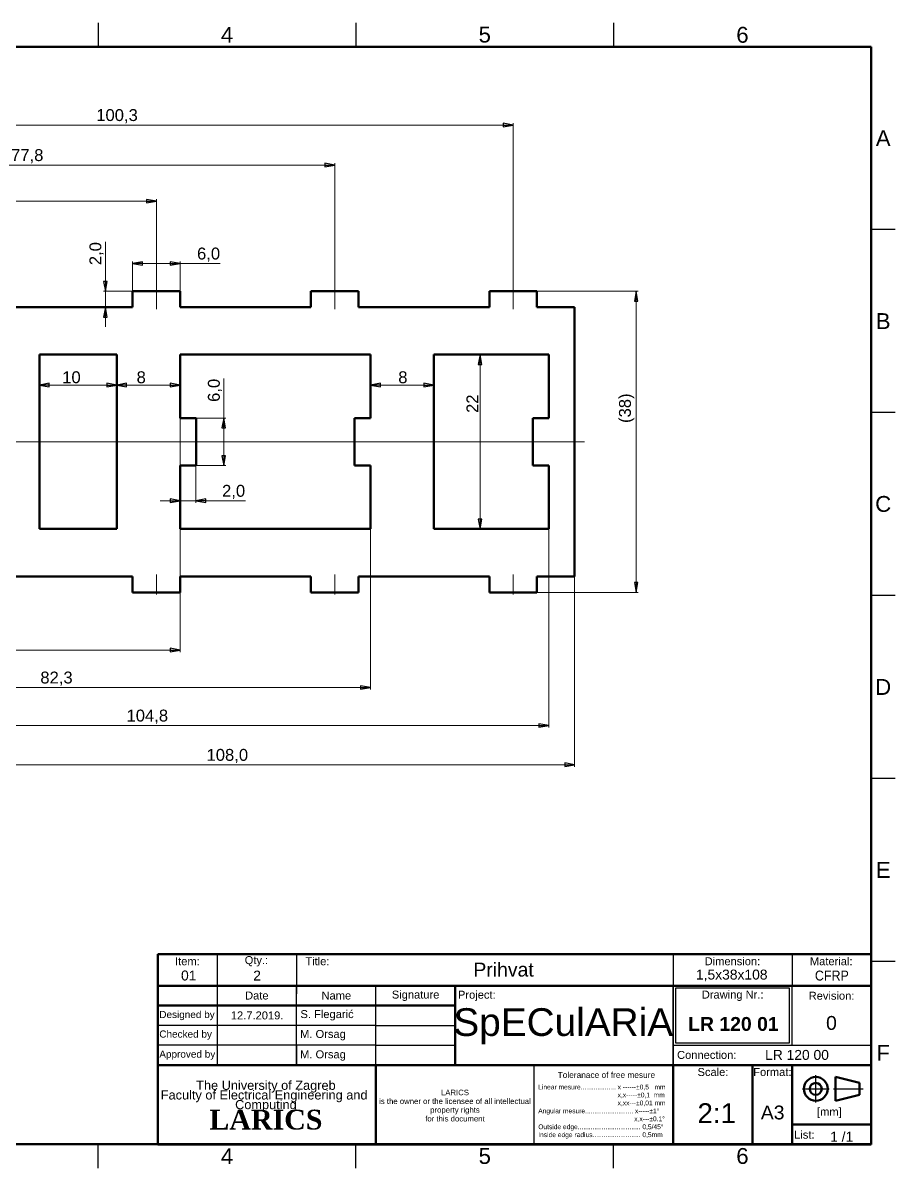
# Model space of a CAD drawing. Header units: millimetres. Extents: x 0 to 208, y 2 to 146.
# Drawn here: x 98 to 208, y 2 to 146.5 of the extents above; entities that cross this region are included whole.
import ezdxf
from ezdxf.enums import TextEntityAlignment as Align

# ---------------------------------------------------------------- set-up
doc = ezdxf.new("R2010")
doc.units = ezdxf.units.MM
doc.header["$LTSCALE"] = 0.5
doc.linetypes.add('CHAIN', pattern=[0.3543, 0.2362, -0.0295, 0.0591, -0.0295])
for name, color, linetype, lineweight in [('Centerline(INTECO)', 7, 'CHAIN', 18), ('Dimensions(INTECO)', 7, 'Continuous', 25), ('Sketch Geometry(INTECO)', 7, 'Continuous', 50), ('Symbols(INTECO)', 7, 'Continuous', 18)]:
    doc.layers.add(name, color=color, linetype=linetype, lineweight=lineweight)
doc.layers.add('Visible Edges(INTECO)', color=7, linetype='Continuous', lineweight=50, true_color=0x262659)
doc.styles.add('Current-ISO-INTECO', font='arial.ttf')
doc.styles.add('Current-ISO-INTECODimensionsText', font='arial.ttf')
doc.styles.add('Text Style101', font='arial.ttf')
doc.styles.add('Text Style102', font='arialbd.ttf')
doc.styles.add('Text Style108', font='arial.ttf', dxfattribs={"width": 0.9})
doc.styles.add('Text Style40', font='arial.ttf')
doc.styles.add('Text Style77', font='arial.ttf')
doc.styles.add('Text Style81', font='arial.ttf')
doc.dimstyles.new('ISO - INTECO', dxfattribs={"dimscale": 0.5, "dimtxt": 3, "dimasz": 2.5, "dimexe": 0.5, "dimexo": 0, "dimgap": 0.4, "dimtad": 1, "dimrnd": 1e-08, "dimzin": 0, "dimtxsty": 'Current-ISO-INTECODimensionsText', "dimblk": 'Filled-3', "dimcen": 0.09, "dimdle": 7, "dimclrd": 7, "dimclre": 7, "dimclrt": 7, "dimadec": 1, "dimazin": 0, "dimtfac": 0.666667, "dimtmove": 0, "dimatfit": 3, "dimfxl": 1, "dimtolj": 1, "dimlwd": 15, "dimlwe": 15, "dimarcsym": 0})

# ---------------------------------------------------------------- blocks, each defined once
blk = doc.blocks.new('Borders INTECO Okvir')
at = {"layer": 'Sketch Geometry(INTECO)', "lineweight": 25}
for p, q in [((215, 293), (215, 287)), ((280, 293), (280, 287)), ((345, 293), (345, 287)), ((416, 240.83), (410, 240.83)), ((416, 194.67), (410, 194.67)), ((416, 148.5), (410, 148.5)), ((416, 102.33), (410, 102.33)), ((416, 56.17), (410, 56.17)), ((215, 4), (215, 10)), ((280, 4), (280, 10)), ((345, 4), (345, 10))]:
    blk.add_line(p, q, dxfattribs=at)
at = {"layer": 'Sketch Geometry(INTECO)'}
for p, q in [((410, 287), (20, 287)), ((410, 10), (410, 287)), ((20, 10), (410, 10))]:
    blk.add_line(p, q, dxfattribs=at)
at = {"layer": 'Symbols(INTECO)', "color": 7, "char_height": 4, "style": 'Current-ISO-INTECO'}
for s, insert, attachment_point in [('\\fArial|b0|i0;\\H4.0000;4', (247.5, 292), 2), ('\\fArial|b0|i0;\\H4.0000;5', (312.5, 292.05), 2), ('\\fArial|b0|i0;\\H4.0000;6', (377.5, 292), 2), ('\\fArial|b0|i0;\\H4.0000;A', (413, 263.92), 5), ('\\fArial|b0|i0;\\H4.0000;B', (413, 217.75), 5), ('\\fArial|b0|i0;\\H4.0000;C', (413, 171.58), 5), ('\\fArial|b0|i0;\\H4.0000;D', (413, 125.42), 5), ('\\fArial|b0|i0;\\H4.0000;E', (413, 79.25), 5), ('\\fArial|b0|i0;\\H4.0000;F', (413, 33.08), 5), ('\\fArial|b0|i0;\\H4.0000;4', (247.5, 5), 8), ('\\fArial|b0|i0;\\H4.0000;5', (312.5, 5), 8), ('\\fArial|b0|i0;\\H4.0000;6', (377.5, 5), 8)]:
    blk.add_mtext(s, dxfattribs=dict(at, insert=insert, attachment_point=attachment_point))
blk = doc.blocks.new('Title Blocks LARICS Radionicka EN')
at = {"layer": 'Sketch Geometry(INTECO)'}
for p, q in [((9.74, 57.81), (9.74, 67.81)), ((9.74, 67.81), (24.74, 67.81)), ((24.74, 67.81), (44.74, 67.81)), ((44.74, 67.81), (139.74, 67.81)), ((139.74, 67.81), (169.74, 67.81)), ((169.74, 67.81), (189.74, 67.81)), ((189.74, 67.81), (189.74, 59.81)), ((9.74, 59.81), (9.74, 54.81)), ((24.74, 59.81), (9.74, 59.81)), ((44.74, 59.81), (24.74, 59.81)), ((64.74, 59.81), (44.74, 59.81)), ((64.74, 59.81), (84.74, 59.81)), ((84.74, 39.81), (84.74, 59.81)), ((84.74, 59.81), (139.74, 59.81)), ((139.74, 59.81), (189.74, 59.81)), ((189.74, 59.81), (189.74, 39.81)), ((9.74, 54.81), (9.74, 49.81)), ((24.74, 54.81), (9.74, 54.81)), ((44.74, 54.81), (24.74, 54.81)), ((64.74, 54.81), (44.74, 54.81)), ((64.74, 54.81), (84.74, 54.81)), ((9.74, 49.81), (9.74, 44.81)), ((9.74, 44.81), (9.74, 39.81)), ((84.74, 44.81), (84.74, 39.81)), ((64.74, 39.81), (9.74, 39.81)), ((9.74, 39.81), (9.74, 19.81)), ((64.74, 19.81), (64.74, 39.81)), ((139.74, 39.81), (64.74, 39.81)), ((64.74, 39.81), (64.74, 19.81)), ((139.74, 39.81), (84.74, 39.81)), ((139.74, 19.81), (139.74, 39.81)), ((159.74, 39.81), (139.74, 39.81)), ((139.74, 39.81), (139.74, 19.81)), ((189.74, 39.81), (139.74, 39.81)), ((159.74, 19.81), (159.74, 39.81)), ((169.74, 39.81), (159.74, 39.81)), ((159.74, 39.81), (159.74, 19.81)), ((169.74, 19.81), (169.74, 39.81)), ((189.74, 39.81), (169.74, 39.81)), ((169.74, 39.81), (169.74, 19.81)), ((189.74, 19.81), (189.74, 39.81)), ((180.74, 36.81), (180.74, 30.81)), ((180.74, 36.81), (186.74, 35.31)), ((186.74, 35.31), (186.74, 32.31)), ((180.74, 30.81), (186.74, 32.31)), ((169.74, 24.81), (189.74, 24.81)), ((9.74, 19.81), (64.74, 19.81)), ((64.74, 19.81), (139.74, 19.81)), ((139.74, 19.81), (159.74, 19.81)), ((159.74, 19.81), (169.74, 19.81)), ((169.74, 19.81), (189.74, 19.81))]:
    blk.add_line(p, q, dxfattribs=at)
at = {"layer": 'Sketch Geometry(INTECO)', "lineweight": 25}
for p, q in [((24.74, 67.81), (24.74, 57.8)), ((44.74, 67.81), (44.74, 57.8)), ((139.74, 67.81), (139.74, 59.81)), ((169.74, 67.81), (169.74, 59.81)), ((24.74, 59.81), (24.74, 54.81)), ((44.74, 54.81), (44.74, 59.81)), ((64.74, 54.81), (64.74, 59.81)), ((139.74, 59.81), (139.74, 39.81)), ((139.74, 39.81), (139.74, 59.81)), ((169.14, 59.21), (140.34, 59.21)), ((140.34, 59.21), (140.34, 45.41)), ((169.14, 45.41), (169.14, 59.21)), ((169.74, 44.81), (169.74, 59.81)), ((24.74, 54.81), (24.74, 49.81)), ((44.74, 49.81), (44.74, 54.81)), ((64.74, 49.81), (64.74, 54.81)), ((24.74, 49.81), (9.74, 49.81)), ((24.74, 49.81), (24.74, 44.81)), ((44.74, 49.81), (24.74, 49.81)), ((44.74, 44.81), (44.74, 49.81)), ((64.74, 49.81), (44.74, 49.81)), ((64.74, 44.81), (64.74, 49.81)), ((64.74, 49.81), (84.74, 49.81)), ((24.74, 44.81), (9.74, 44.81)), ((44.74, 44.81), (24.74, 44.81)), ((24.74, 44.81), (24.74, 39.81)), ((44.74, 39.81), (44.74, 44.81)), ((64.74, 44.81), (44.74, 44.81)), ((44.74, 44.81), (44.74, 39.81)), ((64.74, 39.81), (64.74, 44.81)), ((64.74, 44.81), (84.74, 44.81)), ((139.74, 44.81), (189.74, 44.81)), ((140.34, 45.41), (169.14, 45.41)), ((104.74, 19.81), (104.74, 39.81))]:
    blk.add_line(p, q, dxfattribs=at)
at = {"layer": 'Sketch Geometry(INTECO)', "linetype": 'Continuous', "lineweight": 25}
for p, q in [((175.74, 30.4), (175.74, 37.25)), ((172.36, 33.81), (179.15, 33.81)), ((180.18, 33.81), (187.72, 33.81))]:
    blk.add_line(p, q, dxfattribs=at)
at = {"layer": 'Sketch Geometry(INTECO)'}
for radius in [3, 1.5]:
    blk.add_circle((175.74, 33.81), radius, dxfattribs=at)
at = {"layer": 'Symbols(INTECO)', "color": 7, "style": 'Current-ISO-INTECO'}
for s, insert, char_height, width, attachment_point in [('Item:', (17.24, 66), 2.007, 15.1495, 5), ('Qty.:', (34.65, 66), 2.007, 19.3631, 5), ('Dimension:', (154.71, 66), 2.007, 28.4296, 5), ('Material:', (179.63, 66), 2.007, 18.4679, 5), ('Date', (34.75, 57.35), 2.007, 20.0481, 5), ('Name', (54.8, 57.35), 2.007, 20.0481, 5), ('Signature', (74.8, 57.3), 2.007, 20.1445, 5), ('Project:', (85.48, 57.27), 2.007, 16.0912, 4), ('Drawing Nr.:', (154.77, 57.3), 2.0066, 29.9734, 5), ('Revision:', (179.71, 57.3), 2.007, 19.8632, 5), ('\\fArial|b0|i0;\\H1.8000;Designed by', (10.15, 52.31), 1.8, 14.8433, 4), ('\\fArial|b0|i0;\\H1.8000;Checked by', (10.15, 47.37), 1.8, 14.8433, 4), ('\\fArial|b0|i0;\\H1.8000;Approved by', (10.15, 42.31), 1.8, 14.8433, 4), ('Connection:', (140.75, 42.36), 2.0066, 16.7091, 4), ('\\fArial|b0|i0;\\H1.5000;Toleranace of free mesure', (122.92, 37.31), 1.5, 44.5938, 5), ('Scale:', (149.81, 39.07), 2.007, 19.68, 2), ('Format:', (164.79, 39.07), 2.007, 9.8587, 2), ('[mm]', (176.05, 29.06), 2.007, 6.2278, 1), ('List:', (170.28, 22.23), 2.007, 5.4215, 4)]:
    blk.add_mtext(s, dxfattribs=dict(at, insert=insert, char_height=char_height, width=width, attachment_point=attachment_point))
at = {"layer": 'Symbols(INTECO)', "color": 7, "insert": (50.03, 66), "char_height": 2.007, "attachment_point": 5, "style": 'Current-ISO-INTECO'}
blk.add_mtext('Title:', dxfattribs=at)
at = {"layer": 'Symbols(INTECO)', "color": 7, "style": 'Current-ISO-INTECO'}
for s, insert, char_height, width, attachment_point, line_spacing_factor in [('{\\H1.14622x;The University of Zagreb\\PFaculty of Electrical Engineering and \\H1.56004x; \\H0.64101x;Computing\\H1.639x; \\H0.66318x;\\P\\fGeorgia|b1|i0|c0|p18;\\H2x;LARICS\\H1.30482x; }', (37.04, 29.67), 2.0066, 54.7763, 5, 0.635947), ('\\fArial|b0|i0;\\H1.2000;Linear mesure................... x ------\\fAIGDT|b0|i0;\\H1.2000;`\\fArial|b0|i0;\\H1.2000;0,5   mm\\P                                           x,x-----\\fAIGDT|b0|i0;\\H1.2000;`\\fArial|b0|i0;\\H1.2000;0,1  mm\\P                                           x,xx---\\fAIGDT|b0|i0;\\H1.2000;`\\fArial|b0|i0;\\H1.2000;0,01 mm\\PAngular mesure.......................... x-----\\fAIGDT|b0|i0;\\H1.2000;`\\fArial|b0|i0;\\H1.2000;1\\fAIGDT|b0|i0;\\H1.2000;~\\P\\fArial|b0|i0;\\H1.2000;                                                    x,x---\\fAIGDT|b0|i0;\\H1.2000;`\\fArial|b0|i0;\\H1.2000;0.1\\fAIGDT|b0|i0;\\H1.2000;~\\P\\fArial|b0|i0;\\H1.2000;Outside edge.................................. 0,5/45\\fAIGDT|b0|i0;\\H1.2000;~\\P\\fArial|b0|i0;\\H1.2000;Inside edge radius.......................... 0,5mm', (105.73, 28.07), 1.2, 34.7556, 4, 1.0033), ('\\fArial|b0|i0;\\H1.4000;LARICS\\Pis the owner or the licensee of all intellectual property rights\\Pfor this document', (84.73, 29.58), 1.4, 40.0328, 5, 0.944222), ('\\fArial|b0|i0;\\H2.5000;1 /1 ', (182.27, 21.73), 2.5, 16.21, 5, 0.708166)]:
    blk.add_mtext(s, dxfattribs=dict(at, insert=insert, char_height=char_height, width=width, attachment_point=attachment_point, line_spacing_factor=line_spacing_factor))
at = {"layer": 'Symbols(INTECO)', "color": 7}
for tag, p, height, style in [('Pozicija_001', (15.63, 61.17), 2.5, 'Text Style77'), ('Komada_001', (33.84, 61.15), 2.5, 'Text Style77'), ('TITLE_001', (89.38, 62.16), 3.5, 'Text Style40'), ('Gabariti_001', (145.51, 61.4), 2.5, 'Text Style77'), ('CREATION_DATE_001', (28.19, 51.34), 2.01, 'Current-ISO-INTECO'), ('AUTHOR_001', (45.75, 51.67), 2.01, 'Current-ISO-INTECO'), ('PROJECT_001', (84.32, 47.16), 7, 'Text Style101'), ('REVISION_NUMBER_001', (178.33, 48.7), 3.5, 'Text Style40'), ('PART_NUMBER_001', (143.54, 48.44), 3.5, 'Text Style102'), ('CHECKED_BY_001', (45.66, 46.66), 2.01, 'Current-ISO-INTECO'), ('ENG_APPROVED_BY_001', (45.66, 41.52), 2.01, 'Current-ISO-INTECO'), ('Veza_sa_001', (162.94, 41.13), 2.5, 'Text Style77'), ('<Mjerilo>_001', (145.9, 25.18), 5, 'Text Style81'), ('Sheet_Size_001', (161.87, 26.1), 3.5, 'Text Style40')]:
    blk.add_attdef(tag, p, '', height=height, dxfattribs=dict(at, style=style))
at = {"layer": 'Symbols(INTECO)', "color": 7, "style": 'Text Style108', "width": 0.9}
blk.add_attdef('MATERIAL_001', (175.52, 61.15), '', height=2.5, dxfattribs=at)
at = {"layer": 'Symbols(INTECO)', "color": 7, "style": 'Current-ISO-INTECO'}
for tag, p in [('CHECKED_DATE', (34.71, 47.3)), ('ENG_APPROVAL_DATE', (34.77, 42.34))]:
    blk.add_attdef(tag, text='', height=2.01, dxfattribs=at).set_placement(p, align=Align.MIDDLE_CENTER)
blk = doc.blocks.new('Filled-3')
at = {"color": 0}
for p, q in [((0, 0), (-1, 0.18)), ((-1, 0.18), (-1, -0.18)), ((-1, 0), (0, 0)), ((-1, -0.18), (0, 0))]:
    blk.add_line(p, q, dxfattribs=at)
at = {"color": 0, "flags": 128}
blk.add_lwpolyline([(-1, -0.18), (0, 0), (-1, 0.18), (-1, -0.18)], dxfattribs=at)
at = {"color": 0}
blk.add_solid([(-1, -0.18), (0, 0), (-1, 0.18), (-1, -0.18)], dxfattribs=at)
blk = doc.blocks.new('*D27')
at = {"layer": 'Defpoints', "color": 0, "linetype": 'Continuous', "transparency": 16777216}
for p in [(114.83, 124.01), (114.83, 112.89), (59.58, 110.64)]:
    blk.add_point(p, dxfattribs=at)
at = {"layer": 'Dimensions(INTECO)', "color": 7, "linetype": 'Continuous', "lineweight": 15, "transparency": 16777216}
for p, q in [((59.58, 110.64), (59.58, 124.26)), ((60.83, 124.01), (113.58, 124.01)), ((114.83, 112.89), (114.83, 124.26))]:
    blk.add_line(p, q, dxfattribs=at)
at = {"layer": 'Dimensions(INTECO)', "color": 7, "linetype": 'Continuous', "lineweight": 15, "transparency": 16777216, "xscale": 1.25, "yscale": 1.25, "zscale": 1.25, "rotation": 180}
blk.add_blockref('Filled-3', (59.58, 124.01), dxfattribs=at)
at = {"layer": 'Dimensions(INTECO)', "color": 7, "linetype": 'Continuous', "lineweight": 15, "transparency": 16777216, "xscale": 1.25, "yscale": 1.25, "zscale": 1.25}
blk.add_blockref('Filled-3', (114.83, 124.01), dxfattribs=at)
at = {"layer": 'Dimensions(INTECO)', "color": 7, "linetype": 'Continuous', "lineweight": 18, "transparency": 16777216, "insert": (85.26, 126.02), "char_height": 1.5, "attachment_point": 1, "style": 'Current-ISO-INTECODimensionsText'}
blk.add_mtext('\\A1;55,3', dxfattribs=at)
blk = doc.blocks.new('*D28')
at = {"layer": 'Defpoints', "color": 0, "linetype": 'Continuous', "transparency": 16777216}
for p in [(137.33, 128.57), (137.33, 112.64), (59.58, 110.64)]:
    blk.add_point(p, dxfattribs=at)
at = {"layer": 'Dimensions(INTECO)', "color": 7, "linetype": 'Continuous', "lineweight": 15, "transparency": 16777216}
for p, q in [((59.58, 110.64), (59.58, 128.82)), ((137.33, 112.64), (137.33, 128.82)), ((60.83, 128.57), (136.08, 128.57))]:
    blk.add_line(p, q, dxfattribs=at)
at = {"layer": 'Dimensions(INTECO)', "color": 7, "linetype": 'Continuous', "lineweight": 15, "transparency": 16777216, "xscale": 1.25, "yscale": 1.25, "zscale": 1.25, "rotation": 180}
blk.add_blockref('Filled-3', (59.58, 128.57), dxfattribs=at)
at = {"layer": 'Dimensions(INTECO)', "color": 7, "linetype": 'Continuous', "lineweight": 15, "transparency": 16777216, "xscale": 1.25, "yscale": 1.25, "zscale": 1.25}
blk.add_blockref('Filled-3', (137.33, 128.57), dxfattribs=at)
at = {"layer": 'Dimensions(INTECO)', "color": 7, "linetype": 'Continuous', "lineweight": 18, "transparency": 16777216, "insert": (96.51, 130.57), "char_height": 1.5, "attachment_point": 1, "style": 'Current-ISO-INTECODimensionsText'}
blk.add_mtext('\\A1;77,8', dxfattribs=at)
blk = doc.blocks.new('*D29')
at = {"layer": 'Defpoints', "color": 0, "linetype": 'Continuous', "transparency": 16777216}
for p in [(159.83, 133.61), (159.83, 112.89), (59.58, 110.64)]:
    blk.add_point(p, dxfattribs=at)
at = {"layer": 'Dimensions(INTECO)', "color": 7, "linetype": 'Continuous', "lineweight": 15, "transparency": 16777216}
for p, q in [((59.58, 110.64), (59.58, 133.86)), ((60.83, 133.61), (158.58, 133.61)), ((159.83, 112.89), (159.83, 133.86))]:
    blk.add_line(p, q, dxfattribs=at)
at = {"layer": 'Dimensions(INTECO)', "color": 7, "linetype": 'Continuous', "lineweight": 15, "transparency": 16777216, "xscale": 1.25, "yscale": 1.25, "zscale": 1.25, "rotation": 180}
blk.add_blockref('Filled-3', (59.58, 133.61), dxfattribs=at)
at = {"layer": 'Dimensions(INTECO)', "color": 7, "linetype": 'Continuous', "lineweight": 15, "transparency": 16777216, "xscale": 1.25, "yscale": 1.25, "zscale": 1.25}
blk.add_blockref('Filled-3', (159.83, 133.61), dxfattribs=at)
at = {"layer": 'Dimensions(INTECO)', "color": 7, "linetype": 'Continuous', "lineweight": 18, "transparency": 16777216, "insert": (107.25, 135.62), "char_height": 1.5, "attachment_point": 1, "style": 'Current-ISO-INTECODimensionsText'}
blk.add_mtext('\\A1;100,3', dxfattribs=at)
blk = doc.blocks.new('*D31')
at = {"layer": 'Defpoints', "color": 0, "linetype": 'Continuous', "transparency": 16777216}
for p in [(117.83, 96.64), (59.58, 76.64), (117.83, 67.36)]:
    blk.add_point(p, dxfattribs=at)
at = {"layer": 'Dimensions(INTECO)', "color": 7, "linetype": 'Continuous', "lineweight": 15, "transparency": 16777216}
for p, q in [((117.83, 96.64), (117.83, 67.11)), ((59.58, 76.64), (59.58, 67.11)), ((60.83, 67.36), (116.58, 67.36))]:
    blk.add_line(p, q, dxfattribs=at)
at = {"layer": 'Dimensions(INTECO)', "color": 7, "linetype": 'Continuous', "lineweight": 15, "transparency": 16777216, "xscale": 1.25, "yscale": 1.25, "zscale": 1.25, "rotation": 180}
blk.add_blockref('Filled-3', (59.58, 67.36), dxfattribs=at)
at = {"layer": 'Dimensions(INTECO)', "color": 7, "linetype": 'Continuous', "lineweight": 15, "transparency": 16777216, "xscale": 1.25, "yscale": 1.25, "zscale": 1.25}
blk.add_blockref('Filled-3', (117.83, 67.36), dxfattribs=at)
at = {"layer": 'Dimensions(INTECO)', "color": 7, "linetype": 'Continuous', "lineweight": 18, "transparency": 16777216, "insert": (86.76, 69.37), "char_height": 1.5, "attachment_point": 1, "style": 'Current-ISO-INTECODimensionsText'}
blk.add_mtext('\\A1;58,3', dxfattribs=at)
blk = doc.blocks.new('*D32')
at = {"layer": 'Defpoints', "color": 0, "linetype": 'Continuous', "transparency": 16777216}
for p in [(141.83, 82.64), (59.58, 76.64), (141.83, 62.64)]:
    blk.add_point(p, dxfattribs=at)
at = {"layer": 'Dimensions(INTECO)', "color": 7, "linetype": 'Continuous', "lineweight": 15, "transparency": 16777216}
for p, q in [((141.83, 82.64), (141.83, 62.39)), ((59.58, 76.64), (59.58, 62.39)), ((60.83, 62.64), (140.58, 62.64))]:
    blk.add_line(p, q, dxfattribs=at)
at = {"layer": 'Dimensions(INTECO)', "color": 7, "linetype": 'Continuous', "lineweight": 15, "transparency": 16777216, "xscale": 1.25, "yscale": 1.25, "zscale": 1.25, "rotation": 180}
blk.add_blockref('Filled-3', (59.58, 62.64), dxfattribs=at)
at = {"layer": 'Dimensions(INTECO)', "color": 7, "linetype": 'Continuous', "lineweight": 15, "transparency": 16777216, "xscale": 1.25, "yscale": 1.25, "zscale": 1.25}
blk.add_blockref('Filled-3', (141.83, 62.64), dxfattribs=at)
at = {"layer": 'Dimensions(INTECO)', "color": 7, "linetype": 'Continuous', "lineweight": 18, "transparency": 16777216, "insert": (100.2, 64.65), "char_height": 1.5, "attachment_point": 1, "style": 'Current-ISO-INTECODimensionsText'}
blk.add_mtext('\\A1;82,3', dxfattribs=at)
blk = doc.blocks.new('*D33')
at = {"layer": 'Defpoints', "color": 0, "linetype": 'Continuous', "transparency": 16777216}
for p in [(164.33, 82.64), (59.58, 76.64), (164.33, 57.85)]:
    blk.add_point(p, dxfattribs=at)
at = {"layer": 'Dimensions(INTECO)', "color": 7, "linetype": 'Continuous', "lineweight": 15, "transparency": 16777216}
for p, q in [((164.33, 82.64), (164.33, 57.6)), ((59.58, 76.64), (59.58, 57.6)), ((60.83, 57.85), (163.08, 57.85))]:
    blk.add_line(p, q, dxfattribs=at)
at = {"layer": 'Dimensions(INTECO)', "color": 7, "linetype": 'Continuous', "lineweight": 15, "transparency": 16777216, "xscale": 1.25, "yscale": 1.25, "zscale": 1.25, "rotation": 180}
blk.add_blockref('Filled-3', (59.58, 57.85), dxfattribs=at)
at = {"layer": 'Dimensions(INTECO)', "color": 7, "linetype": 'Continuous', "lineweight": 15, "transparency": 16777216, "xscale": 1.25, "yscale": 1.25, "zscale": 1.25}
blk.add_blockref('Filled-3', (164.33, 57.85), dxfattribs=at)
at = {"layer": 'Dimensions(INTECO)', "color": 7, "linetype": 'Continuous', "lineweight": 18, "transparency": 16777216, "insert": (111.07, 59.85), "char_height": 1.5, "attachment_point": 1, "style": 'Current-ISO-INTECODimensionsText'}
blk.add_mtext('\\A1;104,8', dxfattribs=at)
blk = doc.blocks.new('*D34')
at = {"layer": 'Defpoints', "color": 0, "linetype": 'Continuous', "transparency": 16777216}
for p in [(59.58, 76.64), (167.58, 76.64), (167.58, 52.89)]:
    blk.add_point(p, dxfattribs=at)
at = {"layer": 'Dimensions(INTECO)', "color": 7, "linetype": 'Continuous', "lineweight": 15, "transparency": 16777216}
for p, q in [((59.58, 76.64), (59.58, 52.64)), ((167.58, 76.64), (167.58, 52.64)), ((60.83, 52.89), (166.33, 52.89))]:
    blk.add_line(p, q, dxfattribs=at)
at = {"layer": 'Dimensions(INTECO)', "color": 7, "linetype": 'Continuous', "lineweight": 15, "transparency": 16777216, "xscale": 1.25, "yscale": 1.25, "zscale": 1.25, "rotation": 180}
blk.add_blockref('Filled-3', (59.58, 52.89), dxfattribs=at)
at = {"layer": 'Dimensions(INTECO)', "color": 7, "linetype": 'Continuous', "lineweight": 15, "transparency": 16777216, "xscale": 1.25, "yscale": 1.25, "zscale": 1.25}
blk.add_blockref('Filled-3', (167.58, 52.89), dxfattribs=at)
at = {"layer": 'Dimensions(INTECO)', "color": 7, "linetype": 'Continuous', "lineweight": 18, "transparency": 16777216, "insert": (121.16, 54.89), "char_height": 1.5, "attachment_point": 1, "style": 'Current-ISO-INTECODimensionsText'}
blk.add_mtext('\\A1;108,0', dxfattribs=at)
blk = doc.blocks.new('*D43')
at = {"layer": 'Defpoints', "color": 0, "linetype": 'Continuous', "transparency": 16777216}
for p in [(117.83, 90.64), (119.83, 90.64), (117.83, 86.21)]:
    blk.add_point(p, dxfattribs=at)
at = {"layer": 'Dimensions(INTECO)', "color": 7, "linetype": 'Continuous', "lineweight": 15, "transparency": 16777216}
for p, q in [((117.83, 90.64), (117.83, 85.96)), ((119.83, 90.64), (119.83, 85.96)), ((116.58, 86.21), (115.33, 86.21)), ((117.83, 86.21), (119.83, 86.21)), ((121.08, 86.21), (126.07, 86.21))]:
    blk.add_line(p, q, dxfattribs=at)
at = {"layer": 'Dimensions(INTECO)', "color": 7, "linetype": 'Continuous', "lineweight": 15, "transparency": 16777216, "xscale": 1.25, "yscale": 1.25, "zscale": 1.25}
blk.add_blockref('Filled-3', (117.83, 86.21), dxfattribs=at)
at = {"layer": 'Dimensions(INTECO)', "color": 7, "linetype": 'Continuous', "lineweight": 15, "transparency": 16777216, "xscale": 1.25, "yscale": 1.25, "zscale": 1.25, "rotation": 180}
blk.add_blockref('Filled-3', (119.83, 86.21), dxfattribs=at)
at = {"layer": 'Dimensions(INTECO)', "color": 7, "linetype": 'Continuous', "lineweight": 18, "transparency": 16777216, "insert": (123.12, 88.21), "char_height": 1.5, "attachment_point": 1, "style": 'Current-ISO-INTECODimensionsText'}
blk.add_mtext('\\A1;2,0', dxfattribs=at)
blk = doc.blocks.new('*D44')
at = {"layer": 'Defpoints', "color": 0, "linetype": 'Continuous', "transparency": 16777216}
for p in [(119.83, 96.64), (119.83, 90.64), (123.33, 90.64)]:
    blk.add_point(p, dxfattribs=at)
at = {"layer": 'Dimensions(INTECO)', "color": 7, "linetype": 'Continuous', "lineweight": 15, "transparency": 16777216}
for p, q in [((123.33, 96.64), (123.33, 101.61)), ((119.83, 96.64), (123.58, 96.64)), ((123.33, 91.89), (123.33, 95.39)), ((119.83, 90.64), (123.58, 90.64))]:
    blk.add_line(p, q, dxfattribs=at)
at = {"layer": 'Dimensions(INTECO)', "color": 7, "linetype": 'Continuous', "lineweight": 15, "transparency": 16777216, "xscale": 1.25, "yscale": 1.25, "zscale": 1.25}
for p, rotation in [((123.33, 96.64), 90), ((123.33, 90.64), 270)]:
    blk.add_blockref('Filled-3', p, dxfattribs=dict(at, rotation=rotation))
at = {"layer": 'Dimensions(INTECO)', "color": 7, "linetype": 'Continuous', "lineweight": 18, "transparency": 16777216, "insert": (121.33, 98.68), "char_height": 1.5, "attachment_point": 1, "rotation": 90, "style": 'Current-ISO-INTECODimensionsText'}
blk.add_mtext('\\A1;6,0', dxfattribs=at)
blk = doc.blocks.new('*D45')
at = {"layer": 'Defpoints', "color": 0, "linetype": 'Continuous', "transparency": 16777216}
for p in [(109.83, 100.81), (117.83, 100.81), (117.83, 100.81)]:
    blk.add_point(p, dxfattribs=at)
at = {"layer": 'Dimensions(INTECO)', "color": 7, "linetype": 'Continuous', "lineweight": 15, "transparency": 16777216}
blk.add_line((111.08, 100.81), (116.58, 100.81), dxfattribs=at)
at = {"layer": 'Dimensions(INTECO)', "color": 7, "linetype": 'Continuous', "lineweight": 15, "transparency": 16777216, "xscale": 1.25, "yscale": 1.25, "zscale": 1.25, "rotation": 180}
blk.add_blockref('Filled-3', (109.83, 100.81), dxfattribs=at)
at = {"layer": 'Dimensions(INTECO)', "color": 7, "linetype": 'Continuous', "lineweight": 15, "transparency": 16777216, "xscale": 1.25, "yscale": 1.25, "zscale": 1.25}
blk.add_blockref('Filled-3', (117.83, 100.81), dxfattribs=at)
at = {"layer": 'Dimensions(INTECO)', "color": 7, "linetype": 'Continuous', "lineweight": 18, "transparency": 16777216, "insert": (112.34, 102.54), "char_height": 1.5, "attachment_point": 1, "style": 'Current-ISO-INTECODimensionsText'}
blk.add_mtext('\\A1;8', dxfattribs=at)
blk = doc.blocks.new('*D46')
at = {"layer": 'Defpoints', "color": 0, "linetype": 'Continuous', "transparency": 16777216}
for p in [(100.08, 100.81), (100.08, 100.81), (109.83, 100.81)]:
    blk.add_point(p, dxfattribs=at)
at = {"layer": 'Dimensions(INTECO)', "color": 7, "linetype": 'Continuous', "lineweight": 15, "transparency": 16777216}
blk.add_line((108.58, 100.81), (101.33, 100.81), dxfattribs=at)
at = {"layer": 'Dimensions(INTECO)', "color": 7, "linetype": 'Continuous', "lineweight": 15, "transparency": 16777216, "xscale": 1.25, "yscale": 1.25, "zscale": 1.25, "rotation": 180}
blk.add_blockref('Filled-3', (100.08, 100.81), dxfattribs=at)
at = {"layer": 'Dimensions(INTECO)', "color": 7, "linetype": 'Continuous', "lineweight": 15, "transparency": 16777216, "xscale": 1.25, "yscale": 1.25, "zscale": 1.25}
blk.add_blockref('Filled-3', (109.83, 100.81), dxfattribs=at)
at = {"layer": 'Dimensions(INTECO)', "color": 7, "linetype": 'Continuous', "lineweight": 18, "transparency": 16777216, "insert": (102.96, 102.54), "char_height": 1.5, "attachment_point": 1, "style": 'Current-ISO-INTECODimensionsText'}
blk.add_mtext('\\A1;10', dxfattribs=at)
blk = doc.blocks.new('*D47')
at = {"layer": 'Defpoints', "color": 0, "linetype": 'Continuous', "transparency": 16777216}
for p in [(141.83, 100.81), (149.83, 100.81), (149.83, 100.81)]:
    blk.add_point(p, dxfattribs=at)
at = {"layer": 'Dimensions(INTECO)', "color": 7, "linetype": 'Continuous', "lineweight": 15, "transparency": 16777216}
blk.add_line((143.08, 100.81), (148.58, 100.81), dxfattribs=at)
at = {"layer": 'Dimensions(INTECO)', "color": 7, "linetype": 'Continuous', "lineweight": 15, "transparency": 16777216, "xscale": 1.25, "yscale": 1.25, "zscale": 1.25, "rotation": 180}
blk.add_blockref('Filled-3', (141.83, 100.81), dxfattribs=at)
at = {"layer": 'Dimensions(INTECO)', "color": 7, "linetype": 'Continuous', "lineweight": 15, "transparency": 16777216, "xscale": 1.25, "yscale": 1.25, "zscale": 1.25}
blk.add_blockref('Filled-3', (149.83, 100.81), dxfattribs=at)
at = {"layer": 'Dimensions(INTECO)', "color": 7, "linetype": 'Continuous', "lineweight": 18, "transparency": 16777216, "insert": (145.34, 102.54), "char_height": 1.5, "attachment_point": 1, "style": 'Current-ISO-INTECODimensionsText'}
blk.add_mtext('\\A1;8', dxfattribs=at)
blk = doc.blocks.new('*D48')
at = {"layer": 'Defpoints', "color": 0, "linetype": 'Continuous', "transparency": 16777216}
for p in [(155.65, 104.64), (157.08, 104.64), (155.31, 82.64)]:
    blk.add_point(p, dxfattribs=at)
at = {"layer": 'Dimensions(INTECO)', "color": 7, "linetype": 'Continuous', "lineweight": 15, "transparency": 16777216}
blk.add_line((155.65, 83.89), (155.65, 103.39), dxfattribs=at)
at = {"layer": 'Dimensions(INTECO)', "color": 7, "linetype": 'Continuous', "lineweight": 15, "transparency": 16777216, "xscale": 1.25, "yscale": 1.25, "zscale": 1.25}
for p, rotation in [((155.65, 104.64), 90), ((155.65, 82.64), 270)]:
    blk.add_blockref('Filled-3', p, dxfattribs=dict(at, rotation=rotation))
at = {"layer": 'Dimensions(INTECO)', "color": 7, "linetype": 'Continuous', "lineweight": 18, "transparency": 16777216, "insert": (153.94, 97.28), "char_height": 1.5, "attachment_point": 1, "rotation": 90, "style": 'Current-ISO-INTECODimensionsText'}
blk.add_mtext('\\A1;22', dxfattribs=at)
blk = doc.blocks.new('*D49')
at = {"layer": 'Defpoints', "color": 0, "linetype": 'Continuous', "transparency": 16777216}
for p in [(162.83, 112.64), (162.83, 74.64), (175.34, 74.64)]:
    blk.add_point(p, dxfattribs=at)
at = {"layer": 'Dimensions(INTECO)', "color": 7, "linetype": 'Continuous', "lineweight": 15, "transparency": 16777216}
for p, q in [((162.83, 112.64), (175.59, 112.64)), ((175.34, 111.39), (175.34, 75.89)), ((162.83, 74.64), (175.59, 74.64))]:
    blk.add_line(p, q, dxfattribs=at)
at = {"layer": 'Dimensions(INTECO)', "color": 7, "linetype": 'Continuous', "lineweight": 15, "transparency": 16777216, "xscale": 1.25, "yscale": 1.25, "zscale": 1.25}
for p, rotation in [((175.34, 112.64), 90), ((175.34, 74.64), 270)]:
    blk.add_blockref('Filled-3', p, dxfattribs=dict(at, rotation=rotation))
at = {"layer": 'Dimensions(INTECO)', "color": 7, "linetype": 'Continuous', "lineweight": 18, "transparency": 16777216, "insert": (173.18, 96.02), "char_height": 1.5, "attachment_point": 1, "rotation": 90, "style": 'Current-ISO-INTECODimensionsText'}
blk.add_mtext('\\A1;\\fArial|b0|i0;\\H1.5000;(38)', dxfattribs=at)
blk = doc.blocks.new('*D51')
at = {"layer": 'Defpoints', "color": 0, "linetype": 'Continuous', "transparency": 16777216}
for p in [(111.83, 116.14), (111.83, 112.64), (117.83, 112.64)]:
    blk.add_point(p, dxfattribs=at)
at = {"layer": 'Dimensions(INTECO)', "color": 7, "linetype": 'Continuous', "lineweight": 15, "transparency": 16777216}
for p, q in [((111.83, 112.64), (111.83, 116.39)), ((113.08, 116.14), (116.58, 116.14)), ((117.83, 112.64), (117.83, 116.39)), ((117.83, 116.14), (122.89, 116.14))]:
    blk.add_line(p, q, dxfattribs=at)
at = {"layer": 'Dimensions(INTECO)', "color": 7, "linetype": 'Continuous', "lineweight": 15, "transparency": 16777216, "xscale": 1.25, "yscale": 1.25, "zscale": 1.25, "rotation": 180}
blk.add_blockref('Filled-3', (111.83, 116.14), dxfattribs=at)
at = {"layer": 'Dimensions(INTECO)', "color": 7, "linetype": 'Continuous', "lineweight": 15, "transparency": 16777216, "xscale": 1.25, "yscale": 1.25, "zscale": 1.25}
blk.add_blockref('Filled-3', (117.83, 116.14), dxfattribs=at)
at = {"layer": 'Dimensions(INTECO)', "color": 7, "linetype": 'Continuous', "lineweight": 18, "transparency": 16777216, "insert": (119.96, 118.15), "char_height": 1.5, "attachment_point": 1, "style": 'Current-ISO-INTECODimensionsText'}
blk.add_mtext('\\A1;6,0', dxfattribs=at)
blk = doc.blocks.new('*D52')
at = {"layer": 'Defpoints', "color": 0, "linetype": 'Continuous', "transparency": 16777216}
for p in [(111.83, 112.64), (106.58, 110.64), (108.4, 110.64)]:
    blk.add_point(p, dxfattribs=at)
at = {"layer": 'Dimensions(INTECO)', "color": 7, "linetype": 'Continuous', "lineweight": 15, "transparency": 16777216}
for p, q in [((108.4, 113.89), (108.4, 118.88)), ((111.83, 112.64), (108.15, 112.64)), ((108.4, 110.64), (108.4, 112.64)), ((108.4, 109.39), (108.4, 108.14))]:
    blk.add_line(p, q, dxfattribs=at)
at = {"layer": 'Dimensions(INTECO)', "color": 7, "linetype": 'Continuous', "lineweight": 15, "transparency": 16777216, "xscale": 1.25, "yscale": 1.25, "zscale": 1.25}
for p, rotation in [((108.4, 112.64), 270), ((108.4, 110.64), 90)]:
    blk.add_blockref('Filled-3', p, dxfattribs=dict(at, rotation=rotation))
at = {"layer": 'Dimensions(INTECO)', "color": 7, "linetype": 'Continuous', "lineweight": 18, "transparency": 16777216, "insert": (106.39, 115.93), "char_height": 1.5, "attachment_point": 1, "rotation": 90, "style": 'Current-ISO-INTECODimensionsText'}
blk.add_mtext('\\A1;2,0', dxfattribs=at)

msp = doc.modelspace()

# ---------------------------------------------------------------- linework, layer by layer
at = {"layer": 'Centerline(INTECO)', "linetype": 'Continuous'}
for p, q in [((114.833, 112.893), (114.833, 110.393)), ((137.333, 112.893), (137.333, 110.393)), ((159.833, 112.893), (159.833, 110.393)), ((58.747, 93.643), (168.81, 93.643)), ((114.833, 74.393), (114.833, 76.893)), ((137.333, 74.393), (137.333, 76.893)), ((159.833, 74.393), (159.833, 76.893))]:
    msp.add_line(p, q, dxfattribs=at)
at = {"layer": 'Visible Edges(INTECO)'}
for p, q in [((117.833, 112.643), (111.833, 112.643)), ((111.833, 112.643), (111.833, 110.643)), ((117.833, 110.643), (117.833, 112.643)), ((140.333, 112.643), (134.333, 112.643)), ((134.333, 112.643), (134.333, 110.643)), ((140.333, 110.643), (140.333, 112.643)), ((162.833, 112.643), (156.833, 112.643)), ((156.833, 112.643), (156.833, 110.643)), ((162.833, 110.643), (162.833, 112.643)), ((111.833, 110.643), (59.583, 110.643)), ((134.333, 110.643), (117.833, 110.643)), ((156.833, 110.643), (140.333, 110.643)), ((167.583, 110.643), (162.833, 110.643)), ((167.583, 76.643), (167.583, 110.643)), ((100.083, 82.643), (100.083, 104.643)), ((100.083, 104.643), (109.833, 104.643)), ((109.833, 104.643), (109.833, 82.643)), ((117.833, 96.643), (117.833, 104.643)), ((117.833, 104.643), (141.833, 104.643)), ((141.833, 104.643), (141.833, 96.643)), ((149.833, 82.643), (149.833, 104.643)), ((149.833, 104.643), (164.333, 104.643)), ((164.333, 104.643), (164.333, 96.643)), ((117.833, 96.643), (119.833, 96.643)), ((119.833, 96.643), (119.833, 90.643)), ((141.833, 96.643), (139.833, 96.643)), ((139.833, 96.643), (139.833, 90.643)), ((164.333, 96.643), (162.333, 96.643)), ((162.333, 96.643), (162.333, 90.643)), ((119.833, 90.643), (117.833, 90.643)), ((117.833, 82.643), (117.833, 90.643)), ((139.833, 90.643), (141.833, 90.643)), ((141.833, 90.643), (141.833, 82.643)), ((162.333, 90.643), (164.333, 90.643)), ((164.333, 90.643), (164.333, 82.643)), ((109.833, 82.643), (100.083, 82.643)), ((141.833, 82.643), (117.833, 82.643)), ((164.333, 82.643), (149.833, 82.643)), ((84.583, 76.643), (111.833, 76.643)), ((111.833, 74.643), (111.833, 76.643)), ((117.833, 76.643), (134.333, 76.643)), ((117.833, 76.643), (117.833, 74.643)), ((134.333, 74.643), (134.333, 76.643)), ((140.333, 76.643), (140.333, 74.643)), ((140.333, 76.643), (156.833, 76.643)), ((156.833, 74.643), (156.833, 76.643)), ((162.833, 76.643), (162.833, 74.643)), ((162.833, 76.643), (167.583, 76.643)), ((117.833, 74.643), (111.833, 74.643)), ((140.333, 74.643), (134.333, 74.643)), ((162.833, 74.643), (156.833, 74.643))]:
    msp.add_line(p, q, dxfattribs=at)

# ---------------------------------------------------------------- block references
at = {"xscale": 0.5, "yscale": 0.5, "zscale": 0.5}
msp.add_blockref('Borders INTECO Okvir', (0, 0), dxfattribs=at)
msp.add_blockref('Title Blocks LARICS Radionicka EN', (110.129, -4.907), dxfattribs=at).add_auto_attribs({'Sheet_Size_001': 'A3', '<Mjerilo>_001': '2:1', 'CREATION_DATE_001': '12.7.2019.', 'AUTHOR_001': 'S. Flegarić', 'CHECKED_BY_001': 'M. Orsag', 'ENG_APPROVED_BY_001': 'M. Orsag', 'PROJECT_001': 'SpECulARiA', 'PART_NUMBER_001': 'LR 120 01', 'REVISION_NUMBER_001': '0', 'Veza_sa_001': 'LR 120 00', 'TITLE_001': 'Prihvat', 'MATERIAL_001': 'CFRP', 'Pozicija_001': '01', 'Komada_001': '2', 'Gabariti_001': '1,5x38x108'})

# ---------------------------------------------------------------- dimensions: what is measured, and where the dimension line sits
at = {"layer": 'Dimensions(INTECO)', "color": 7, "linetype": 'Continuous', "lineweight": 18}
for base, p1, p2, angle, override, picture, middle in [((159.832921507, 133.612365171), (59.582921507, 110.642815615), (159.832921507, 112.892815615), 180, {"dimgap": 0.4, "dimdec": 1, "dimtol": 0, "dimlim": 0, "dimtp": 0, "dimtm": 0, "dimtdec": 1, "dimtofl": 0, "dimatfit": 1}, '*D29', (109.707921507, 133.612365171)), ((137.332921507, 128.566678759), (59.582921507, 110.642815615), (137.332921507, 112.642815615), 180, {"dimgap": 0.4, "dimdec": 1, "dimtol": 0, "dimlim": 0, "dimtp": 0, "dimtm": 0, "dimtdec": 1, "dimtofl": 0, "dimatfit": 1}, '*D28', (98.457921507, 128.566678759)), ((114.832921507, 124.013254436), (59.582921507, 110.642815615), (114.832921507, 112.892815615), 180, {"dimgap": 0.4, "dimdec": 1, "dimtol": 0, "dimlim": 0, "dimtp": 0, "dimtm": 0, "dimtdec": 1, "dimtofl": 0, "dimatfit": 1}, '*D27', (87.207921507, 124.013254436)), ((108.397, 110.643), (111.833, 112.643), (106.576, 110.643), 90, {"dimgap": 0.4, "dimdec": 1, "dimse2": 1, "dimtol": 0, "dimlim": 0, "dimtp": 0, "dimtm": 0, "dimtdec": 1, "dimtofl": 1, "dimatfit": 1}, '*D52', (108.397, 117.301)), ((111.833, 116.143), (117.833, 112.643), (111.833, 112.643), 180, {"dimgap": 0.4, "dimdec": 1, "dimtol": 0, "dimlim": 0, "dimtp": 0, "dimtm": 0, "dimtdec": 1, "dimtofl": 0, "dimatfit": 2}, '*D51', (121.323, 116.143)), ((155.645, 104.643), (155.308, 82.643), (157.083, 104.643), 90, {"dimgap": 0.4, "dimdec": 0, "dimse1": 1, "dimse2": 1, "dimtol": 0, "dimlim": 0, "dimtp": 0, "dimtm": 0, "dimtdec": 0, "dimtofl": 0, "dimatfit": 1}, '*D48', (155.645, 98.359)), ((100.083, 100.805), (109.833, 100.805), (100.083, 100.805), 180, {"dimgap": 0.4, "dimdec": 0, "dimse1": 1, "dimse2": 1, "dimtol": 0, "dimlim": 0, "dimtp": 0, "dimtm": 0, "dimtdec": 0, "dimtofl": 0, "dimatfit": 1}, '*D46', (103.958, 100.805)), ((117.833, 100.805), (109.833, 100.805), (117.833, 100.805), 180, {"dimgap": 0.4, "dimdec": 0, "dimse1": 1, "dimse2": 1, "dimtol": 0, "dimlim": 0, "dimtp": 0, "dimtm": 0, "dimtdec": 0, "dimtofl": 0, "dimatfit": 1}, '*D45', (112.833, 100.805)), ((123.333, 90.643), (119.833, 96.643), (119.833, 90.643), 90, {"dimgap": 0.4, "dimdec": 1, "dimtol": 0, "dimlim": 0, "dimtp": 0, "dimtm": 0, "dimtdec": 1, "dimtofl": 0, "dimatfit": 2}, '*D44', (123.333, 100.043)), ((149.833, 100.805), (141.833, 100.805), (149.833, 100.805), 180, {"dimgap": 0.4, "dimdec": 0, "dimse1": 1, "dimse2": 1, "dimtol": 0, "dimlim": 0, "dimtp": 0, "dimtm": 0, "dimtdec": 0, "dimtofl": 0, "dimatfit": 1}, '*D47', (145.833, 100.805)), ((117.832921507, 67.364658073), (59.582921507, 76.642815615), (117.832921507, 96.642815615), 180, {"dimgap": 0.4, "dimdec": 1, "dimtol": 0, "dimlim": 0, "dimtp": 0, "dimtm": 0, "dimtdec": 1, "dimtofl": 0, "dimatfit": 1}, '*D31', (88.707921507, 67.364658073)), ((117.833, 86.209), (119.833, 90.643), (117.833, 90.643), 180, {"dimgap": 0.4, "dimdec": 1, "dimtol": 0, "dimlim": 0, "dimtp": 0, "dimtm": 0, "dimtdec": 1, "dimtofl": 1, "dimatfit": 1}, '*D43', (124.491, 86.209)), ((141.832921507, 62.642815615), (59.582921507, 76.642815615), (141.832921507, 82.642815615), 180, {"dimgap": 0.4, "dimdec": 1, "dimtol": 0, "dimlim": 0, "dimtp": 0, "dimtm": 0, "dimtdec": 1, "dimtofl": 0, "dimatfit": 1}, '*D32', (102.145714223, 62.642815615)), ((164.332921507, 57.850393843), (59.582921507, 76.642815615), (164.332921507, 82.642815615), 180, {"dimgap": 0.4, "dimdec": 1, "dimtol": 0, "dimlim": 0, "dimtp": 0, "dimtm": 0, "dimtdec": 1, "dimtofl": 0, "dimatfit": 1}, '*D33', (113.531758115, 57.850393843)), ((167.583, 52.889), (59.583, 76.643), (167.583, 76.643), 180, {"dimgap": 0.4, "dimdec": 1, "dimtol": 0, "dimlim": 0, "dimtp": 0, "dimtm": 0, "dimtdec": 1, "dimtofl": 0, "dimatfit": 1}, '*D34', (123.617, 52.889))]:
    dim = msp.add_linear_dim(base=base, p1=p1, p2=p2, angle=angle, dimstyle='ISO - INTECO', override=override, dxfattribs=at)
    dim.commit()
    dim.dimension.update_dxf_attribs({"geometry": picture, "text_midpoint": middle, "dimtype": 160})
dim = msp.add_linear_dim(base=(175.342, 74.643), p1=(162.833, 112.643), p2=(162.833, 74.643), angle=90, text='\\fArial|b0|i0;\\H1.5000;(<>)', dimstyle='ISO - INTECO', override={"dimgap": 0.4, "dimdec": 0, "dimtol": 0, "dimlim": 0, "dimtp": 0, "dimtm": 0, "dimtdec": 0, "dimtofl": 0, "dimatfit": 1}, dxfattribs=at)
dim.commit()
dim.dimension.update_dxf_attribs({"geometry": '*D49', "text_midpoint": (175.342, 97.783), "dimtype": 160})

doc.saveas('drawing.dxf')
